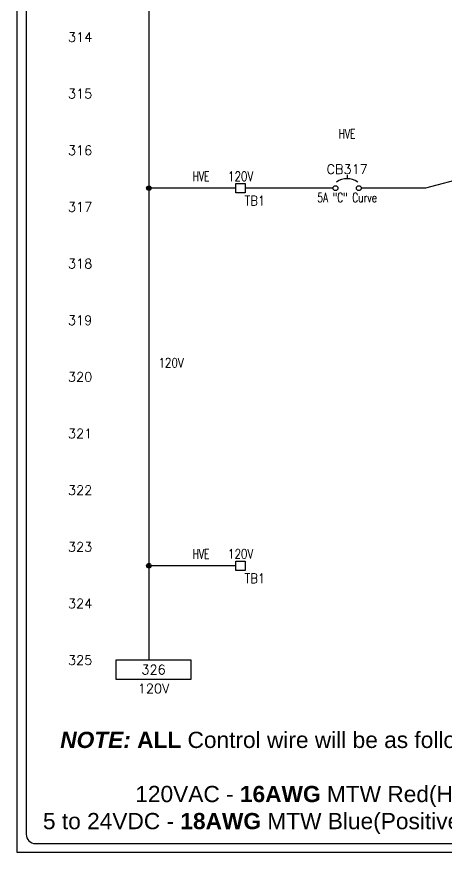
# Model space of a CAD drawing. Header units: inches. Extents: x 0 to 34.2, y 0 to 22.
# Drawn here: x 0 to 5.69, y -0.04 to 11.02 of the extents above; entities that cross this region are included whole.
import ezdxf
from ezdxf.enums import TextEntityAlignment as Align

# ---------------------------------------------------------------- set-up
doc = ezdxf.new("R2010")
doc.units = ezdxf.units.IN
doc.header["$MEASUREMENT"] = 0
for name, color, linetype in [('DESC', 150, 'Continuous'), ('LOC', 8, 'Continuous'), ('MISC', 7, 'Continuous'), ('RED_14AWG', 1, 'Continuous'), ('RED_16AWG', 1, 'Continuous'), ('SYMS', 7, 'Continuous'), ('TAGS', 1, 'Continuous'), ('WIRENO', 3, 'Continuous'), ('WIREREF', 50, 'Continuous'), ('XREF', 7, 'Continuous')]:
    doc.layers.add(name, color=color, linetype=linetype)
doc.styles.add('Fields', font='simplex.shx', dxfattribs={"height": 0.185})
doc.styles.get("Standard").update_dxf_attribs({"font": 'arial.ttf'})
doc.styles.add('WD', font='romans.shx', dxfattribs={"height": 0.185})

# ---------------------------------------------------------------- blocks, each defined once
blk = doc.blocks.new('RG_Master_Ver_4_2_2')
at = {"color": 3}
for p, q in [((0.125, 21.734), (0.125, 0.194)), ((0.247, 0.072), (9.875, 0.072))]:
    blk.add_line(p, q, dxfattribs=at)
blk.add_lwpolyline([(0, -0.044), (34.25, -0.044), (34.25, 21.956), (0, 21.956)], close=True, dxfattribs=at)
blk.add_arc((0.247, 0.194), 0.122, 180, 270, dxfattribs=at)
at = {"style": 'Fields'}
for tag, p in [('DESCRIPTION_3', (13.116, 1.307)), ('DRN_3', (15.472, 1.307)), ('CHK_3', (16.529, 1.307)), ('APP_3', (17.552, 1.307)), ('DATE_3', (18.829, 1.307)), ('CUSTOMER', (28.997, 1.214)), ('DRAWING_DESC', (32.229, 1.246)), ('DESCRIPTION_2', (13.116, 0.951)), ('DRN_2', (15.472, 0.951)), ('CHK_2', (16.529, 0.951)), ('APP_2', (17.552, 0.951)), ('DATE_2', (18.829, 0.951)), ('SIZE', (30.715, 0.894)), ('DRAWING_#', (32.125, 0.894)), ('REV', (33.543, 0.894)), ('DESCRIPTION_1', (13.116, 0.596)), ('DRN_1', (15.472, 0.596)), ('CHK_1', (16.529, 0.596)), ('APP_1', (17.552, 0.596)), ('DATE_1', (18.829, 0.596)), ('PROJECT_#', (28.981, 0.581)), ('DRN_BY', (30.875, 0.524)), ('CHK_BY', (31.762, 0.524)), ('APP_BY', (32.75, 0.524)), ('SCALE', (33.652, 0.524)), ('PROJECT_NAME', (29.021, 0.176)), ('SHEETNUM', (32.753, 0.176)), ('TTL_SHTS', (33.547, 0.176))]:
    blk.add_attdef(tag, text='', height=0.125, dxfattribs=at).set_placement(p, align=Align.CENTER)
at = {"style": 'Fields', "flags": 9}
blk.add_attdef('WD_TB', (9.953, 0.194), '', height=0.0638, dxfattribs=at)
blk = doc.blocks.new('WDDOT')
for radius in [0.03, 0.0187, 0.00929]:
    blk.add_circle((0, 0), radius)
blk = doc.blocks.new('HCB1')
blk.add_line((0, 0.173), (0, 0.126))
for centre in [(-0.155, 0), (0.155, 0)]:
    blk.add_circle(centre, 0.0322)
blk.add_arc((0, -0.109), 0.234, 53.1301, 126.8699)
at = {"style": 'WD', "width": 0.7}
for tag, p in [('INST', (0, 0.826)), ('LOC', (0, 0.656)), ('DESC1', (0, 0.5)), ('DESC2', (0, 0.344)), ('RATING1', (0, -0.188)), ('XREF', (0, -0.344))]:
    blk.add_attdef(tag, text='', height=0.125, dxfattribs=at).set_placement(p, align=Align.CENTER)
at = {"style": 'WD'}
blk.add_attdef('TAG1', text='', height=0.125, dxfattribs=at).set_placement((0, 0.188), align=Align.CENTER)
for tag, p in [('X2LINK', (0, 0.219)), ('X8LINK', (0, 0))]:
    blk.add_attdef(tag, p, '', height=0.01, dxfattribs=at)
for tag, p, height, flags in [('FAMILY', (0.205, 0.152), 0.01, 9), ('CONTACT', (0.205, 0.133), 0.01, 9), ('X4TERM01', (-0.188, 0), 0.0125, 1), ('X1TERM02', (0.188, 0), 0.0125, 1)]:
    blk.add_attdef(tag, p, '', height=height, dxfattribs=dict(at, flags=flags))
at = {"linetype": 'Continuous', "style": 'WD', "flags": 9}
for tag, p in [('CAT', (0.23, 0.108)), ('ASSYCODE', (0.219, 0.062)), ('MFG', (0.228, 0.089))]:
    blk.add_attdef(tag, text='', height=0.01, dxfattribs=at).set_placement(p, align=Align.CENTER)
at = {"linetype": 'Continuous', "style": 'WD', "flags": 8}
blk.add_attdef('TERM01', text='', height=0.125, dxfattribs=at).set_placement((-0.25, -0.031), align=Align.TOP_RIGHT)
blk.add_attdef('TERM02', text='', height=0.125, dxfattribs=at).set_placement((0.25, -0.031), align=Align.TOP_LEFT)
blk = doc.blocks.new('HA2S1_REF_1')
for p, q in [((0, 0.25), (0, 0)), ((1, 0.25), (0, 0.25)), ((1, 0), (1, 0.25)), ((0, 0), (1, 0))]:
    blk.add_line(p, q)
at = {"style": 'WD', "flags": 1}
blk.add_attdef('SIGCODE', text='', height=0.125, dxfattribs=at).set_placement((0.5, 0.3125), align=Align.CENTER)
at = {"style": 'WD'}
for tag, p in [('XREF', (0.5, 0.0625)), ('DESC1', (0.5, -0.1875))]:
    blk.add_attdef(tag, text='', height=0.125, dxfattribs=at).set_placement(p, align=Align.CENTER)
blk = doc.blocks.new('HT0W01')
for p, q in [((-0.062, 0.062), (0.062, 0.062)), ((-0.062, -0.062), (-0.062, 0.062)), ((0.062, 0.062), (0.062, -0.062)), ((0.062, -0.062), (-0.062, -0.062))]:
    blk.add_line(p, q)
at = {"style": 'WD'}
for tag, p, width in [('INST', (0.062, 0.42), 0.7), ('LOC', (0.062, 0.25), 0.7), ('DESC1', (0.05, -0.385), 0.8)]:
    blk.add_attdef(tag, p, '', height=0.125, dxfattribs=dict(at, width=width))
at = {"linetype": 'Continuous', "style": 'WD', "width": 0.8, "flags": 8}
blk.add_attdef('WIRENO', text='', height=0.125, dxfattribs=at).set_placement((0, 0.094), align=Align.CENTER)
at = {"style": 'WD', "flags": 1}
for tag, p, height in [('X4TERM01', (-0.062, 0), 0.0125), ('X4TERMDESC01', (-0.055, -0.023), 0.025), ('X2TERMDESC01', (-0.006, 0.029), 0.025), ('STRIPSEQ', (0, 0), 0.00125), ('X2TERM01', (0, 0.062), 0.0125), ('X1TERMDESC01', (0.039, 0.007), 0.025), ('X1TERM01', (0.062, 0), 0.0125), ('LINKTERM', (0, -0.002), 0.00125), ('X8TERM01', (0, -0.062), 0.0125), ('X8TERMDESC01', (0, -0.054), 0.025)]:
    blk.add_attdef(tag, p, '', height=height, dxfattribs=at)
at = {"linetype": 'Continuous', "style": 'WD'}
for tag, p, height, width, flags in [('TAGSTRIP', (0.05, -0.229), 0.125, 0.9, 8), ('CAT', (0.213, -0.406), 0.109, 0.8, 1), ('DESC2', (0.05, -0.541), 0.125, 0.8, 8), ('DESC3', (0.05, -0.698), 0.125, 0.8, 8)]:
    blk.add_attdef(tag, p, '', height=height, dxfattribs=dict(at, width=width, flags=flags))
at = {"linetype": 'Continuous', "style": 'WD', "width": 0.8, "flags": 1}
blk.add_attdef('MFG', text='', height=0.109, dxfattribs=at).set_placement((0.088, -0.406), align=Align.RIGHT)
at = {"style": 'WD', "width": 0.7, "flags": 1}
blk.add_attdef('ASSYCODE', (0.062, -0.281), '', height=0.01, dxfattribs=at)
blk = doc.blocks.new('WD_WNH')
at = {"linetype": 'Continuous', "style": 'WD', "width": 0.8}
blk.add_attdef('WIRENO', text='', height=0.125, dxfattribs=at).set_placement((0, 0.062), align=Align.CENTER)
at = {"style": 'WD', "flags": 1}
for tag, p in [('W01USER', (0, 0.078)), ('W02USER', (0, 0.07)), ('W03USER', (0, 0.062)), ('W04USER', (0, 0.055)), ('W05USER', (0, 0.047)), ('W06USER', (0, 0.039)), ('W07USER', (0, 0.031)), ('W08USER', (0, 0.023)), ('W09USER', (0, 0.016)), ('W10USER', (0, 0.008))]:
    blk.add_attdef(tag, text='', height=0.005, dxfattribs=at).set_placement(p, align=Align.CENTER)

msp = doc.modelspace()

# ---------------------------------------------------------------- linework, layer by layer
at = {"layer": 'RED_14AWG'}
msp.add_line((1.75, 21.125), (1.75, 3.75), dxfattribs=at)
at = {"layer": 'RED_16AWG'}
for p, q in [((8.5, 9.562), (5.412, 8.75)), ((2.902, 8.75), (1.75, 8.75)), ((4.18, 8.75), (3.027, 8.75)), ((5.412, 8.75), (4.562, 8.75)), ((1.75, 3.75), (1.75, 2.5)), ((2.902, 3.75), (1.75, 3.75))]:
    msp.add_line(p, q, dxfattribs=at)

# ---------------------------------------------------------------- block references
msp.add_blockref('RG_Master_Ver_4_2_2', (0, 0))
at = {"layer": 'SYMS'}
ref = msp.add_blockref('HCB1', (4.375, 8.75), dxfattribs=at)
ref.add_attrib('RATING1', '5A "C" Curve', dxfattribs={"layer": 'MISC', "height": 0.125, "style": 'WD', "width": 0.7}).set_placement((4.375, 8.562), align=Align.CENTER)
ref.add_attrib('LOC', 'HVE', dxfattribs={"layer": 'LOC', "height": 0.125, "style": 'WD', "width": 0.7}).set_placement((4.375, 9.406), align=Align.CENTER)
ref.add_attrib('TAG1', 'CB317', dxfattribs={"layer": 'TAGS', "height": 0.125, "style": 'WD'}).set_placement((4.375, 8.938), align=Align.CENTER)
ref = msp.add_blockref('HT0W01', (2.965, 8.75), dxfattribs=at)
ref.add_attrib('LOC', 'HVE', (2.331, 8.843), dxfattribs={"layer": 'LOC', "height": 0.125, "style": 'WD', "width": 0.7})
ref.add_attrib('WIRENO', '120V', dxfattribs={"layer": 'WIREREF', "linetype": 'Continuous', "height": 0.125, "style": 'WD', "width": 0.8, "flags": 8}).set_placement((2.965, 8.844), align=Align.CENTER)
ref.add_attrib('TAGSTRIP', 'TB1', (3.015, 8.521), dxfattribs={"layer": 'TAGS', "linetype": 'Continuous', "height": 0.125, "style": 'WD', "width": 0.9, "flags": 8})
for p in [(1.75, 8.75), (1.75, 3.75)]:
    msp.add_blockref('WDDOT', p, dxfattribs=at)
ref = msp.add_blockref('HT0W01', (2.965, 3.75), dxfattribs=at)
ref.add_attrib('LOC', 'HVE', (2.331, 3.843), dxfattribs={"layer": 'LOC', "height": 0.125, "style": 'WD', "width": 0.7})
ref.add_attrib('WIRENO', '120V', dxfattribs={"layer": 'WIREREF', "linetype": 'Continuous', "height": 0.125, "style": 'WD', "width": 0.8, "flags": 8}).set_placement((2.965, 3.844), align=Align.CENTER)
ref.add_attrib('TAGSTRIP', 'TB1', (3.015, 3.521), dxfattribs={"layer": 'TAGS', "linetype": 'Continuous', "height": 0.125, "style": 'WD', "width": 0.9, "flags": 8})
ref = msp.add_blockref('HA2S1_REF_1', (1.312, 2.25), dxfattribs=at)
ref.add_attrib('XREF', '326', dxfattribs={"layer": 'XREF', "height": 0.125, "style": 'WD'}).set_placement((1.812, 2.312), align=Align.CENTER)
ref.add_attrib('DESC1', '120V', dxfattribs={"layer": 'DESC', "height": 0.125, "style": 'WD'}).set_placement((1.812, 2.062), align=Align.CENTER)
at = {"layer": 'WIRENO'}
ref = msp.add_blockref('WD_WNH', (2.427, 6.334), dxfattribs=at)
ref.add_attrib('WIRENO', '120V', dxfattribs={"linetype": 'Continuous', "height": 0.125, "style": 'WD', "width": 0.8}).set_placement((2.044, 6.375), align=Align.CENTER)

# ---------------------------------------------------------------- texts
at = {"style": 'WD'}
for s, p in [('314', (1, 10.75)), ('315', (1, 10)), ('316', (1, 9.25)), ('317', (1, 8.5)), ('318', (1, 7.75)), ('319', (1, 7)), ('320', (1, 6.25)), ('321', (1, 5.5)), ('322', (1, 4.75)), ('323', (1, 4)), ('324', (1, 3.25)), ('325', (1, 2.5))]:
    msp.add_text(s, height=0.125, dxfattribs=at).set_placement(p, align=Align.MIDDLE_RIGHT)
at = {"insert": (0.062, 1.552), "char_height": 0.215, "attachment_point": 1}
msp.add_mtext_dynamic_manual_height_columns('\\pxqc;{\\fArial|b1|i1|c0|p34;NOTE:} {\\fArial|b1|i0|c0|p34;ALL} Control wire will be as follows unless otherwise noted:\\P\\P120VAC - {\\fArial|b1|i0|c0|p34;16AWG} MTW Red(Hot) & White(Neutral)\\P5 to 24VDC - {\\fArial|b1|i0|c0|p34;18AWG} MTW Blue(Positive +) & White/Blue(Common -)', width=9.875, gutter_width=0.9, heights=[0], dxfattribs=at)

doc.saveas('drawing.dxf')
